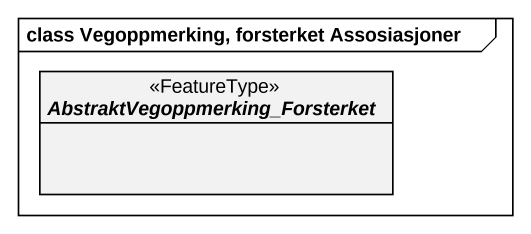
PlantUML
@startuml
mainframe class Vegoppmerking, forsterket Assosiasjoner
hide circle
hide empty members
abstract class "AbstraktVegoppmerking_Forsterket" as AbstraktVegoppmerking <<FeatureType>>
@enduml
